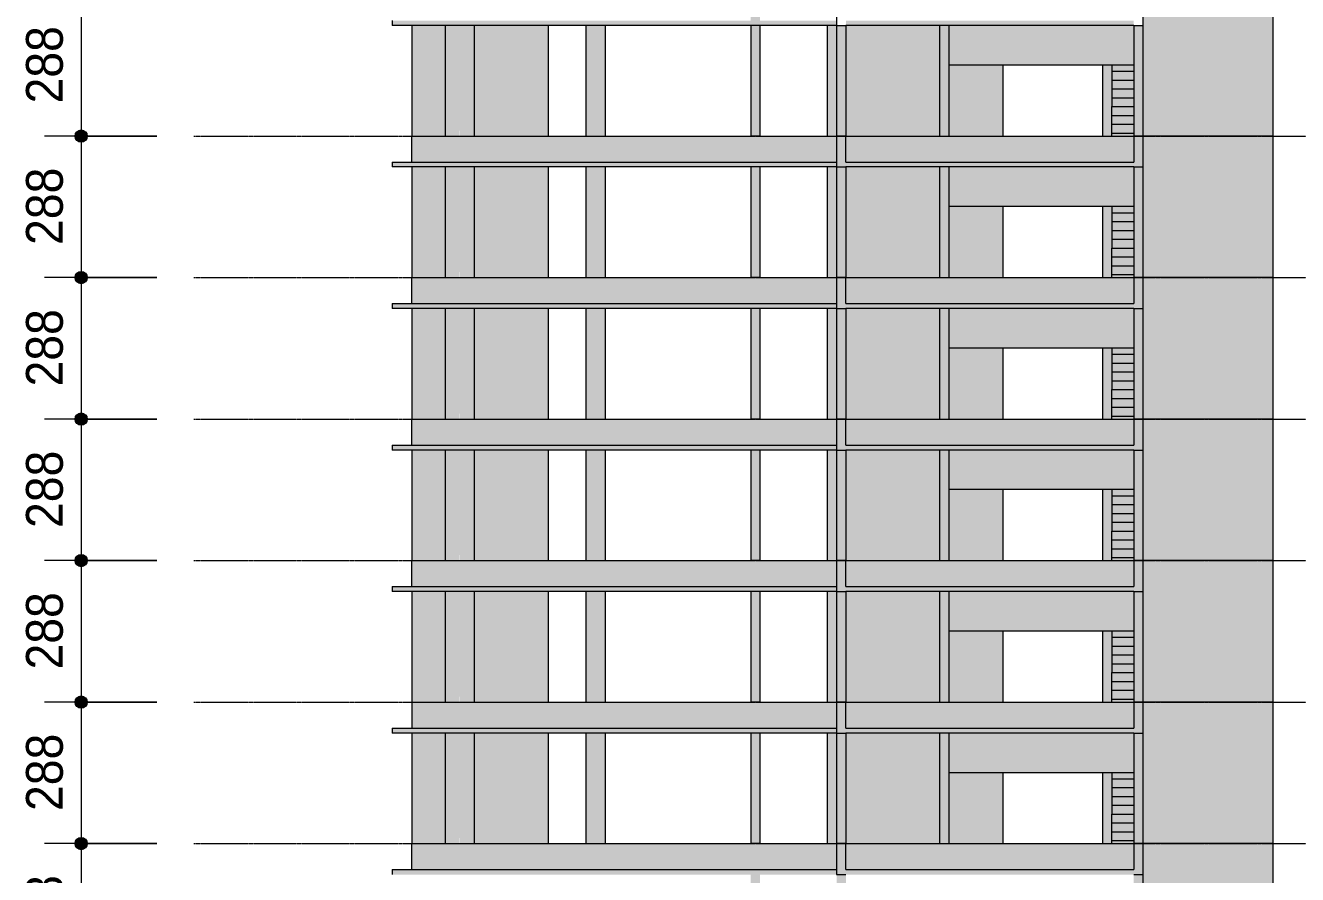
# Model space of a CAD drawing. Header units: centimetres. Extents: x -1897 to 22038, y -1268 to 84208.
# Drawn here: x 2525 to 5116, y 79962 to 81690 of the extents above; entities that cross this region are included whole.
import ezdxf

# ---------------------------------------------------------------- set-up
doc = ezdxf.new("R2010")
doc.units = ezdxf.units.CM
doc.linetypes.add('Centro', pattern=[3.175, 0.635, -0.47625, 1.5875, -0.47625])
for name, color, linetype, lineweight in [('A-ANNO-DIMS', 7, 'Continuous', 9), ('A-ANNO-DIMS-500', 7, 'Continuous', 9), ('A-FLOR', 7, 'Continuous', 18), ('A-FLOR-LEVL', 7, 'Continuous', 9), ('S-BEAM', 7, 'Continuous', 18), ('S-COLS', 7, 'Continuous', 18), ('S-STRS', 7, 'Continuous', 9)]:
    doc.layers.add(name, color=color, linetype=linetype, lineweight=lineweight)
doc.styles.add('Arial_3', font='arial.ttf', dxfattribs={"width": 0.9, "height": 75})
doc.dimstyles.new('PED_R80_1_5mm_ACIMA_As_ESQ__R00_5', dxfattribs={"dimscale": 30.48, "dimtxt": 76.519455, "dimasz": 3.28084, "dimexe": 2.46063, "dimexo": 2.46063, "dimgap": 0.492126, "dimtad": 1, "dimdec": 1, "dimrnd": 0.5, "dimdsep": 46, "dimtxsty": 'Arial_3', "dimblk1": 'DOTSMALL', "dimblk2": 'DOTSMALL', "dimsah": 1, "dimcen": 0.09, "dimdle": 4.92126, "dimazin": 0, "dimtfac": 1, "dimtdec": 4, "dimtix": 1, "dimtmove": 0, "dimatfit": 3, "dimfxl": 1, "dimtvp": 1, "dimtolj": 1, "dimtzin": 0, "dimarcsym": 2})

# ---------------------------------------------------------------- blocks, each defined once
blk = doc.blocks.new('DIMBLOCK342-CT103 - CORTE ESQ_ 6PV')
at = {"layer": 'A-ANNO-DIMS-500', "true_color": 0x000032}
h = blk.add_hatch(color=178, dxfattribs=at)
edge = h.paths.add_edge_path(flags=0)
edge.add_arc((2638.7, 81753), 12.5, 0, 360)
h = blk.add_hatch(color=178, dxfattribs=at)
edge = h.paths.add_edge_path(flags=0)
edge.add_arc((2638.7, 81465), 12.5, 0, 360)
at = {"layer": 'A-ANNO-DIMS-500', "color": 178, "true_color": 0x000032}
for p, q in [((2793, 81753), (2563.7, 81753)), ((2638.7, 81753), (2638.7, 81465)), ((2638.7, 81753), (2793, 81753)), ((2793, 81465), (2563.7, 81465)), ((2638.7, 81465), (2793, 81465))]:
    blk.add_line(p, q, dxfattribs=at)
for centre in [(2638.7, 81753), (2638.7, 81465)]:
    blk.add_circle(centre, 12.5, dxfattribs=at)
at = {"layer": 'A-ANNO-DIMS-500', "color": 0, "insert": (2526.3, 81531.3), "char_height": 75, "width": 186.472, "attachment_point": 1, "rotation": 90, "line_spacing_factor": 0.941778, "style": 'Arial_3'}
blk.add_mtext('288', dxfattribs=at)
blk = doc.blocks.new('_DotSmall')
at = {"color": 0, "linetype": 'ByBlock', "const_width": 0.5}
blk.add_lwpolyline([(-0.0625, 0, 1), (0.0625, 0, 1)], format="xyb", close=True, dxfattribs=at)
blk = doc.blocks.new('DIMBLOCK343-CT103 - CORTE ESQ_ 6PV')
at = {"layer": 'A-ANNO-DIMS-500', "true_color": 0x000032}
h = blk.add_hatch(color=178, dxfattribs=at)
edge = h.paths.add_edge_path(flags=0)
edge.add_arc((2638.7, 81465), 12.5, 0, 360)
h = blk.add_hatch(color=178, dxfattribs=at)
edge = h.paths.add_edge_path(flags=0)
edge.add_arc((2638.7, 81177), 12.5, 0, 360)
at = {"layer": 'A-ANNO-DIMS-500', "color": 178, "true_color": 0x000032}
for p, q in [((2793, 81465), (2563.7, 81465)), ((2638.7, 81465), (2638.7, 81177)), ((2638.7, 81465), (2793, 81465)), ((2793, 81177), (2563.7, 81177)), ((2638.7, 81177), (2793, 81177))]:
    blk.add_line(p, q, dxfattribs=at)
for centre in [(2638.7, 81465), (2638.7, 81177)]:
    blk.add_circle(centre, 12.5, dxfattribs=at)
at = {"layer": 'A-ANNO-DIMS-500', "color": 0, "insert": (2526.3, 81243.3), "char_height": 75, "width": 186.472, "attachment_point": 1, "rotation": 90, "line_spacing_factor": 0.941778, "style": 'Arial_3'}
blk.add_mtext('288', dxfattribs=at)
blk = doc.blocks.new('DIMBLOCK344-CT103 - CORTE ESQ_ 6PV')
at = {"layer": 'A-ANNO-DIMS-500', "true_color": 0x000032}
h = blk.add_hatch(color=178, dxfattribs=at)
edge = h.paths.add_edge_path(flags=0)
edge.add_arc((2638.7, 81177), 12.5, 0, 360)
h = blk.add_hatch(color=178, dxfattribs=at)
edge = h.paths.add_edge_path(flags=0)
edge.add_arc((2638.7, 80889), 12.5, 0, 360)
at = {"layer": 'A-ANNO-DIMS-500', "color": 178, "true_color": 0x000032}
for p, q in [((2793, 81177), (2563.7, 81177)), ((2638.7, 81177), (2638.7, 80889)), ((2638.7, 81177), (2793, 81177)), ((2793, 80889), (2563.7, 80889)), ((2638.7, 80889), (2793, 80889))]:
    blk.add_line(p, q, dxfattribs=at)
for centre in [(2638.7, 81177), (2638.7, 80889)]:
    blk.add_circle(centre, 12.5, dxfattribs=at)
at = {"layer": 'A-ANNO-DIMS-500', "color": 0, "insert": (2526.3, 80955.3), "char_height": 75, "width": 186.472, "attachment_point": 1, "rotation": 90, "line_spacing_factor": 0.941778, "style": 'Arial_3'}
blk.add_mtext('288', dxfattribs=at)
blk = doc.blocks.new('DIMBLOCK345-CT103 - CORTE ESQ_ 6PV')
at = {"layer": 'A-ANNO-DIMS-500', "true_color": 0x000032}
h = blk.add_hatch(color=178, dxfattribs=at)
edge = h.paths.add_edge_path(flags=0)
edge.add_arc((2638.7, 80889), 12.5, 0, 360)
h = blk.add_hatch(color=178, dxfattribs=at)
edge = h.paths.add_edge_path(flags=0)
edge.add_arc((2638.7, 80601), 12.5, 0, 360)
at = {"layer": 'A-ANNO-DIMS-500', "color": 178, "true_color": 0x000032}
for p, q in [((2793, 80889), (2563.7, 80889)), ((2638.7, 80889), (2638.7, 80601)), ((2638.7, 80889), (2793, 80889)), ((2793, 80601), (2563.7, 80601)), ((2638.7, 80601), (2793, 80601))]:
    blk.add_line(p, q, dxfattribs=at)
for centre in [(2638.7, 80889), (2638.7, 80601)]:
    blk.add_circle(centre, 12.5, dxfattribs=at)
at = {"layer": 'A-ANNO-DIMS-500', "color": 0, "insert": (2526.3, 80667.3), "char_height": 75, "width": 186.472, "attachment_point": 1, "rotation": 90, "line_spacing_factor": 0.941778, "style": 'Arial_3'}
blk.add_mtext('288', dxfattribs=at)
blk = doc.blocks.new('DIMBLOCK346-CT103 - CORTE ESQ_ 6PV')
at = {"layer": 'A-ANNO-DIMS-500', "true_color": 0x000032}
h = blk.add_hatch(color=178, dxfattribs=at)
edge = h.paths.add_edge_path(flags=0)
edge.add_arc((2638.7, 80601), 12.5, 0, 360)
h = blk.add_hatch(color=178, dxfattribs=at)
edge = h.paths.add_edge_path(flags=0)
edge.add_arc((2638.7, 80313), 12.5, 0, 360)
at = {"layer": 'A-ANNO-DIMS-500', "color": 178, "true_color": 0x000032}
for p, q in [((2793, 80601), (2563.7, 80601)), ((2638.7, 80601), (2638.7, 80313)), ((2638.7, 80601), (2793, 80601)), ((2793, 80313), (2563.7, 80313)), ((2638.7, 80313), (2793, 80313))]:
    blk.add_line(p, q, dxfattribs=at)
for centre in [(2638.7, 80601), (2638.7, 80313)]:
    blk.add_circle(centre, 12.5, dxfattribs=at)
at = {"layer": 'A-ANNO-DIMS-500', "color": 0, "insert": (2526.3, 80379.3), "char_height": 75, "width": 186.472, "attachment_point": 1, "rotation": 90, "line_spacing_factor": 0.941778, "style": 'Arial_3'}
blk.add_mtext('288', dxfattribs=at)
blk = doc.blocks.new('DIMBLOCK347-CT103 - CORTE ESQ_ 6PV')
at = {"layer": 'A-ANNO-DIMS-500', "true_color": 0x000032}
h = blk.add_hatch(color=178, dxfattribs=at)
edge = h.paths.add_edge_path(flags=0)
edge.add_arc((2638.7, 80313), 12.5, 0, 360)
h = blk.add_hatch(color=178, dxfattribs=at)
edge = h.paths.add_edge_path(flags=0)
edge.add_arc((2638.7, 80025), 12.5, 0, 360)
at = {"layer": 'A-ANNO-DIMS-500', "color": 178, "true_color": 0x000032}
for p, q in [((2793, 80313), (2563.7, 80313)), ((2638.7, 80313), (2638.7, 80025)), ((2638.7, 80313), (2793, 80313)), ((2793, 80025), (2563.7, 80025)), ((2638.7, 80025), (2793, 80025))]:
    blk.add_line(p, q, dxfattribs=at)
for centre in [(2638.7, 80313), (2638.7, 80025)]:
    blk.add_circle(centre, 12.5, dxfattribs=at)
at = {"layer": 'A-ANNO-DIMS-500', "color": 0, "insert": (2526.3, 80091.3), "char_height": 75, "width": 186.472, "attachment_point": 1, "rotation": 90, "line_spacing_factor": 0.941778, "style": 'Arial_3'}
blk.add_mtext('288', dxfattribs=at)
blk = doc.blocks.new('DIMBLOCK348-CT103 - CORTE ESQ_ 6PV')
at = {"layer": 'A-ANNO-DIMS-500', "true_color": 0x000032}
h = blk.add_hatch(color=178, dxfattribs=at)
edge = h.paths.add_edge_path(flags=0)
edge.add_arc((2638.7, 80025), 12.5, 0, 360)
h = blk.add_hatch(color=178, dxfattribs=at)
edge = h.paths.add_edge_path(flags=0)
edge.add_arc((2638.7, 79737), 12.5, 0, 360)
at = {"layer": 'A-ANNO-DIMS-500', "color": 178, "true_color": 0x000032}
for p, q in [((2793, 80025), (2563.7, 80025)), ((2638.7, 80025), (2638.7, 79737)), ((2638.7, 80025), (2793, 80025)), ((2793, 79737), (2563.7, 79737)), ((2638.7, 79737), (2793, 79737))]:
    blk.add_line(p, q, dxfattribs=at)
for centre in [(2638.7, 80025), (2638.7, 79737)]:
    blk.add_circle(centre, 12.5, dxfattribs=at)
at = {"layer": 'A-ANNO-DIMS-500', "color": 0, "insert": (2526.3, 79803.3), "char_height": 75, "width": 186.472, "attachment_point": 1, "rotation": 90, "line_spacing_factor": 0.941778, "style": 'Arial_3'}
blk.add_mtext('288', dxfattribs=at)

msp = doc.modelspace()

# ---------------------------------------------------------------- hatches: boundary and pattern name
at = {"layer": 'A-FLOR', "true_color": 0xc0c0c0}
for points in [[(3631.99, 81690), (4177.27, 81690), (4176.77, 81700), (3272.27, 81700), (3272.27, 81690), (3590.32, 81690)], [(4758.71, 81690), (4782.27, 81690), (4782.27, 81700), (4196.27, 81700), (4196.27, 81690), (4635.69, 81690)], [(3631.99, 81402), (4177.27, 81402), (4176.77, 81412), (3272.27, 81412), (3272.27, 81402), (3590.32, 81402)], [(4782.27, 81402), (4782.27, 81412), (4196.27, 81412), (4196.27, 81402), (4758.71, 81402)], [(4177.27, 81114), (4176.77, 81124), (3272.27, 81124), (3272.27, 81114), (4177.26, 81114)], [(4782.27, 81114), (4782.27, 81124), (4196.27, 81124), (4196.27, 81114), (4758.71, 81114)], [(4177.27, 80826), (4176.77, 80836), (3272.27, 80836), (3272.27, 80826), (4177.26, 80826)], [(4782.27, 80826), (4782.27, 80836), (4196.27, 80836), (4196.27, 80826), (4758.71, 80826)], [(3631.99, 80538), (4177.27, 80538), (4176.77, 80548), (3272.27, 80548), (3272.27, 80538), (3590.32, 80538)], [(4782.27, 80538), (4782.27, 80548), (4196.27, 80548), (4196.27, 80538), (4758.71, 80538)], [(4002.27, 80250), (4177.27, 80250), (4176.77, 80260), (3272.27, 80260), (3272.27, 80250), (3706.27, 80250)], [(4782.27, 80250), (4782.27, 80260), (4196.27, 80260), (4196.27, 80250), (4758.71, 80250)], [(3631.99, 79962), (4177.27, 79962), (4176.77, 79972), (3272.27, 79972), (3272.27, 79962), (3590.32, 79962)], [(4782.27, 79962), (4782.27, 79972), (4196.27, 79972), (4196.27, 79962), (4758.71, 79962)]]:
    msp.add_hatch(color=9, dxfattribs=at).paths.add_polyline_path(points, flags=0)
at = {"layer": 'S-BEAM', "true_color": 0xc0c0c0}
for points in [[(4515.77, 81610), (4782.27, 81610), (4782.27, 81690), (4405.77, 81690), (4405.77, 81610), (4434.34, 81610)], [(3331.27, 81412), (3331.27, 81465), (3312.27, 81465), (3312.27, 81412)], [(3631.99, 81412), (4002.27, 81412), (4002.27, 81465), (3331.27, 81465), (3331.27, 81412), (3590.27, 81412)], [(4021.27, 81412), (4177.27, 81412), (4176.77, 81465), (4021.27, 81465)], [(4196.27, 81402), (4196.27, 81465), (4177.27, 81465), (4177.27, 81402)], [(4515.77, 81412), (4782.27, 81412), (4782.27, 81465), (4196.27, 81465), (4196.27, 81412), (4479.42, 81412)], [(4782.27, 81402), (4801.27, 81402), (4801.27, 81465), (4782.27, 81465), (4782.27, 81412)], [(4515.77, 81322), (4782.27, 81322), (4782.27, 81402), (4405.77, 81402), (4405.77, 81322), (4434.34, 81322)], [(3312.27, 81124), (3331.27, 81124), (3331.27, 81177), (3312.27, 81177), (3312.27, 81171.38)], [(3331.27, 81124), (4002.27, 81124), (4002.27, 81177), (3331.27, 81177), (3331.27, 81171.38)], [(4176.77, 81124), (4177.27, 81124), (4176.77, 81177), (4021.27, 81177), (4021.27, 81124)], [(4177.27, 81114), (4196.27, 81114), (4196.27, 81177), (4177.27, 81177), (4177.27, 81124)], [(4196.27, 81124), (4782.27, 81124), (4782.27, 81177), (4196.27, 81177), (4196.27, 81171.38)], [(4801.27, 81114), (4801.27, 81177), (4782.27, 81177), (4782.27, 81114)], [(4405.77, 81034), (4782.27, 81034), (4782.27, 81114), (4405.77, 81114)], [(3312.27, 80836), (3331.27, 80836), (3331.27, 80889), (3312.27, 80889), (3312.27, 80888.22)], [(3631.99, 80836), (4002.27, 80836), (4002.27, 80889), (3331.27, 80889), (3331.27, 80836), (3590.27, 80836)], [(4176.77, 80836), (4177.27, 80836), (4176.77, 80889), (4021.27, 80889), (4021.27, 80836)], [(4177.27, 80826), (4196.27, 80826), (4196.27, 80889), (4177.27, 80889), (4177.27, 80836)], [(4405.77, 80836), (4782.27, 80836), (4782.27, 80889), (4196.27, 80889), (4196.27, 80836), (4386.77, 80836)], [(4782.27, 80826), (4801.27, 80826), (4801.27, 80889), (4782.27, 80889), (4782.27, 80836)], [(4515.77, 80746), (4782.27, 80746), (4782.27, 80826), (4405.77, 80826), (4405.77, 80746), (4434.34, 80746)], [(3331.27, 80548), (3331.27, 80601), (3312.27, 80601), (3312.27, 80548)], [(3631.99, 80548), (4002.27, 80548), (4002.27, 80601), (3331.27, 80601), (3331.27, 80548), (3590.27, 80548)], [(4176.77, 80548), (4177.27, 80548), (4176.77, 80601), (4021.27, 80601), (4021.27, 80548)], [(4196.27, 80538), (4196.27, 80601), (4177.27, 80601), (4177.27, 80538)], [(4782.27, 80548), (4782.27, 80601), (4196.27, 80601), (4196.27, 80548), (4758.71, 80548)], [(4782.27, 80538), (4801.27, 80538), (4801.27, 80601), (4782.27, 80601), (4782.27, 80548)], [(4405.77, 80458), (4782.27, 80458), (4782.27, 80538), (4405.77, 80538)], [(3331.27, 80260), (3331.27, 80313), (3312.27, 80313), (3312.27, 80260)], [(3331.27, 80260), (4002.27, 80260), (4002.27, 80313), (3331.27, 80313)], [(4176.77, 80260), (4177.27, 80260), (4176.77, 80313), (4021.27, 80313), (4021.27, 80260)], [(4196.27, 80250), (4196.27, 80313), (4177.27, 80313), (4177.27, 80250)], [(4515.77, 80260), (4782.27, 80260), (4782.27, 80313), (4196.27, 80313), (4196.27, 80260), (4479.42, 80260)], [(4782.27, 80250), (4801.27, 80250), (4801.27, 80313), (4782.27, 80313), (4782.27, 80260)], [(4434.34, 80170), (4782.27, 80170), (4782.27, 80250), (4405.77, 80250), (4405.77, 80170), (4427.59, 80170)], [(3331.27, 79972), (3331.27, 80025), (3312.27, 80025), (3312.27, 79972)], [(3631.99, 79972), (4002.27, 79972), (4002.27, 80025), (3331.27, 80025), (3331.27, 79972), (3590.27, 79972)], [(4176.77, 79972), (4177.27, 79972), (4176.77, 80025), (4021.27, 80025), (4021.27, 79972)], [(4196.27, 79962), (4196.27, 80025), (4177.27, 80025), (4177.27, 79962)], [(4782.27, 79972), (4782.27, 80025), (4196.27, 80025), (4196.27, 79972), (4758.71, 79972)], [(4782.27, 79962), (4801.27, 79962), (4801.27, 80025), (4782.27, 80025), (4782.27, 79972)]]:
    msp.add_hatch(color=9, dxfattribs=at).paths.add_polyline_path(points, flags=0)
at = {"layer": 'S-COLS', "true_color": 0xc0c0c0}
h = msp.add_hatch(color=9, dxfattribs=at)
h.paths.add_polyline_path([(4021.27, 81465), (4021.27, 81690), (4002.27, 81690), (4002.27, 81465), (4007.56, 81465)], flags=0)
h.paths.add_polyline_path([(4007.56, 81700), (4021.27, 81700), (4021.27, 81753), (4002.27, 81753), (4002.27, 81700)], flags=0)
for points in [[(5065.77, 81465), (5065.77, 81753), (4801.27, 81753), (4801.27, 81465)], [(3379.77, 81465), (3409.77, 81465), (3409.77, 81690), (3379.86, 81690), (3379.8, 81548.92)], [(3439.76, 81465), (3439.77, 81465), (3439.19, 81690), (3409.77, 81690), (3409.87, 81465), (3439.19, 81465)], [(3706.27, 81465), (3706.27, 81690), (3666.27, 81690), (3666.27, 81465), (3667.1, 81465)], [(4176.77, 81465), (4176.77, 81690), (4157.77, 81690), (4157.77, 81465)], [(4196.27, 81465), (4196.27, 81690), (4177.27, 81689.68), (4177.27, 81465)], [(4405.77, 81465), (4405.77, 81690), (4386.77, 81690), (4386.77, 81465)], [(4801.27, 81465), (4801.27, 81690), (4782.27, 81690), (4782.27, 81465)], [(4405.77, 81465), (4515.77, 81465), (4515.77, 81610), (4405.77, 81610), (4405.77, 81548.92)], [(4737.77, 81465), (4737.77, 81610), (4718.77, 81610), (4718.77, 81465)], [(4737.77, 81597), (4782.27, 81597), (4782.27, 81610), (4737.77, 81610)], [(5065.77, 81177), (5065.77, 81465), (4801.27, 81465), (4801.27, 81177)], [(3379.77, 81177), (3409.77, 81177), (3409.77, 81402), (3379.86, 81402), (3379.8, 81265.76)], [(3439.76, 81177), (3439.77, 81177), (3439.19, 81402), (3409.77, 81402), (3409.87, 81177), (3439.19, 81177)], [(3667.1, 81177), (3706.27, 81177), (3706.27, 81402), (3666.27, 81402), (3666.27, 81177)], [(4176.77, 81177), (4176.77, 81402), (4157.77, 81402), (4157.77, 81177)], [(4196.27, 81177), (4196.27, 81402), (4177.27, 81401.68), (4177.27, 81177)], [(4405.77, 81177), (4405.77, 81402), (4386.77, 81402), (4386.77, 81177)], [(4801.27, 81177), (4801.27, 81402), (4782.27, 81402), (4782.27, 81177)], [(4515.77, 81177), (4515.77, 81322), (4405.77, 81322), (4405.77, 81177)], [(4718.77, 81177), (4737.77, 81177), (4737.77, 81322), (4718.77, 81322)], [(4737.77, 81309), (4782.27, 81309), (4782.27, 81322), (4737.77, 81322)], [(4801.27, 80889), (5065.77, 80889), (5065.77, 81177), (4801.27, 81177), (4801.27, 80982.61)], [(3379.77, 80889), (3409.77, 80889), (3409.77, 81114), (3379.86, 81114), (3379.81, 80982.61)], [(3439.76, 80889), (3439.77, 80889), (3439.19, 81114), (3409.77, 81114), (3409.87, 80889), (3439.19, 80889)], [(3667.1, 80889), (3706.27, 80889), (3706.27, 81114), (3666.27, 81114), (3666.27, 80889)], [(4176.77, 80889), (4176.77, 81114), (4157.77, 81114), (4157.77, 80889)], [(4196.27, 80889), (4196.27, 81114), (4177.27, 81113.68), (4177.27, 80889)], [(4405.77, 80889), (4405.77, 81114), (4386.77, 81114), (4386.77, 80889)], [(4801.27, 80889), (4801.27, 81114), (4782.27, 81114), (4782.27, 80889)], [(4405.77, 80889), (4515.77, 80889), (4515.77, 81034), (4405.77, 81034), (4405.77, 80982.61)], [(4737.77, 80889), (4737.77, 81034), (4718.77, 81034), (4718.77, 80889)], [(4737.77, 81021), (4782.27, 81021), (4782.27, 81034), (4737.77, 81034)], [(5065.77, 80601), (5065.77, 80889), (4801.27, 80889), (4801.27, 80601), (4946.49, 80601)], [(3379.77, 80601), (3409.77, 80601), (3409.77, 80826), (3379.86, 80826), (3379.77, 80605.06)], [(3439.76, 80601), (3439.77, 80601), (3439.19, 80826), (3409.77, 80826), (3409.87, 80601), (3439.19, 80601)], [(3706.27, 80601), (3706.27, 80826), (3666.27, 80826), (3666.27, 80601), (3667.1, 80601)], [(4176.77, 80601), (4176.77, 80826), (4157.77, 80826), (4157.77, 80601)], [(4196.27, 80601), (4196.27, 80826), (4177.27, 80825.68), (4177.27, 80601)], [(4405.77, 80601), (4405.77, 80826), (4386.77, 80826), (4386.77, 80601)], [(4801.27, 80601), (4801.27, 80826), (4782.27, 80826), (4782.27, 80601)], [(4405.77, 80601), (4515.77, 80601), (4515.77, 80746), (4405.77, 80746), (4405.77, 80605.06)], [(4737.77, 80601), (4737.77, 80746), (4718.77, 80746), (4718.77, 80601)], [(4737.77, 80733), (4782.27, 80733), (4782.27, 80746), (4737.77, 80746)], [(5065.77, 80313), (5065.77, 80601), (4801.27, 80601), (4801.27, 80313)], [(3379.77, 80313), (3409.77, 80313), (3409.77, 80538), (3379.86, 80538), (3379.77, 80321.91)], [(3439.76, 80313), (3439.77, 80313), (3439.19, 80538), (3409.77, 80538), (3409.87, 80313), (3439.19, 80313)], [(3706.27, 80313), (3706.27, 80538), (3666.27, 80538), (3666.27, 80313), (3667.1, 80313)], [(4176.77, 80313), (4176.77, 80538), (4157.77, 80538), (4157.77, 80313)], [(4196.27, 80313), (4196.27, 80538), (4177.27, 80537.68), (4177.27, 80313)], [(4405.77, 80313), (4405.77, 80538), (4386.77, 80538), (4386.77, 80313)], [(4801.27, 80313), (4801.27, 80538), (4782.27, 80538), (4782.27, 80313)], [(4405.77, 80313), (4515.77, 80313), (4515.77, 80458), (4405.77, 80458), (4405.77, 80416.29)], [(4718.77, 80313), (4737.77, 80313), (4737.77, 80458), (4718.77, 80458), (4718.77, 80416.29)], [(4737.77, 80445), (4782.27, 80445), (4782.27, 80458), (4737.77, 80458)], [(5065.77, 80025), (5065.77, 80313), (4801.27, 80313), (4801.27, 80025), (4946.49, 80025)], [(3379.77, 80025), (3409.77, 80025), (3409.77, 80250), (3379.86, 80250), (3379.77, 80038.75)], [(3439.77, 80025), (3439.19, 80250), (3409.77, 80250), (3409.87, 80025), (3439.76, 80025)], [(3706.27, 80025), (3706.27, 80250), (3666.27, 80250), (3666.27, 80025), (3667.1, 80025)], [(4176.77, 80025), (4176.77, 80250), (4157.77, 80250), (4157.77, 80025)], [(4196.27, 80025), (4196.27, 80250), (4177.27, 80249.68), (4177.27, 80025)], [(4383.14, 80025), (4386.76, 80025), (4386.77, 80250), (4196.27, 80250), (4196.27, 80025), (4267.77, 80025)], [(4405.77, 80025), (4405.77, 80250), (4386.77, 80250), (4386.77, 80025)], [(4801.27, 80025), (4801.27, 80250), (4782.27, 80250), (4782.27, 80025)], [(4405.77, 80025), (4515.77, 80025), (4515.77, 80170), (4405.77, 80170), (4405.77, 80038.75)], [(4718.77, 80025), (4737.77, 80025), (4737.77, 80170), (4718.77, 80170), (4718.77, 80038.75)], [(4737.77, 80157), (4782.27, 80157), (4782.27, 80170), (4737.77, 80170)], [(4801.27, 79737), (5065.77, 79737), (5065.77, 80025), (4801.27, 80025), (4801.27, 79849.98)], [(4196.27, 79737), (4196.27, 79962), (4177.27, 79961.68), (4177.27, 79737)], [(4801.27, 79737), (4801.27, 79962), (4782.27, 79962), (4782.27, 79737)]]:
    msp.add_hatch(color=9, dxfattribs=at).paths.add_polyline_path(points, flags=0)
h = msp.add_hatch(color=9, dxfattribs=at)
h.paths.add_polyline_path([(3312.27, 81465), (3379.77, 81465), (3379.77, 81690), (3312.27, 81689.72), (3312.27, 81466.5)], flags=0)
h.paths.add_polyline_path([(3590.27, 81465), (3590.27, 81690), (3439.77, 81690), (3439.77, 81465), (3444.2, 81465)], flags=0)
h = msp.add_hatch(color=9, dxfattribs=at)
h.paths.add_polyline_path([(4176.77, 81465), (4177.27, 81465.37), (4176.77, 81548.92)], flags=0)
h.paths.add_polyline_path([(4196.27, 81465), (4386.76, 81465), (4386.77, 81690), (4196.27, 81690), (4196.27, 81548.92)], flags=0)
h = msp.add_hatch(color=9, dxfattribs=at)
h.paths.add_polyline_path([(4007.56, 81177), (4021.27, 81177), (4021.27, 81402), (4002.27, 81402), (4002.27, 81177)], flags=0)
h.paths.add_polyline_path([(4007.56, 81412), (4021.27, 81412), (4021.27, 81465), (4002.27, 81465), (4002.27, 81412)], flags=0)
h = msp.add_hatch(color=9, dxfattribs=at)
h.paths.add_polyline_path([(3590.27, 81177), (3590.27, 81402), (3439.77, 81402), (3439.77, 81177), (3444.2, 81177)], flags=0)
h.paths.add_polyline_path([(3331.27, 81177), (3379.77, 81177), (3379.77, 81402), (3312.27, 81401.72), (3312.27, 81177)], flags=0)
h = msp.add_hatch(color=9, dxfattribs=at)
h.paths.add_polyline_path([(4176.77, 81177), (4177.27, 81177.37), (4176.77, 81360.15)], flags=0)
h.paths.add_polyline_path([(4196.27, 81177), (4386.76, 81177), (4386.77, 81402), (4196.27, 81402), (4196.27, 81360.15)], flags=0)
h = msp.add_hatch(color=9, dxfattribs=at)
h.paths.add_polyline_path([(4007.56, 80889), (4021.27, 80889), (4021.27, 81114), (4002.27, 81114), (4002.27, 80889)], flags=0)
h.paths.add_polyline_path([(4021.27, 81124), (4021.27, 81177), (4002.27, 81177), (4002.27, 81124), (4007.56, 81124)], flags=0)
h = msp.add_hatch(color=9, dxfattribs=at)
h.paths.add_polyline_path([(3312.27, 80889), (3379.77, 80889), (3379.77, 81114), (3312.27, 81113.72), (3312.27, 80890.5)], flags=0)
h.paths.add_polyline_path([(3590.27, 80889), (3590.27, 81114), (3439.77, 81114), (3439.77, 80889), (3444.2, 80889)], flags=0)
h = msp.add_hatch(color=9, dxfattribs=at)
h.paths.add_polyline_path([(4176.77, 80889), (4177.27, 80889.37), (4176.77, 80890.76)], flags=0)
h.paths.add_polyline_path([(4201.69, 80889), (4386.76, 80889), (4386.77, 81114), (4196.27, 81114), (4196.27, 80889)], flags=0)
h = msp.add_hatch(color=9, dxfattribs=at)
h.paths.add_polyline_path([(4002.27, 80601), (4021.27, 80601), (4021.27, 80826), (4002.27, 80826), (4002.27, 80793.84)], flags=0)
h.paths.add_polyline_path([(4007.56, 80836), (4021.27, 80836), (4021.27, 80889), (4002.27, 80889), (4002.27, 80836)], flags=0)
h = msp.add_hatch(color=9, dxfattribs=at)
h.paths.add_polyline_path([(3590.27, 80601), (3590.27, 80826), (3439.77, 80826), (3439.77, 80601), (3444.2, 80601)], flags=0)
h.paths.add_polyline_path([(3331.27, 80601), (3379.77, 80601), (3379.77, 80826), (3312.27, 80825.72), (3312.27, 80601)], flags=0)
h = msp.add_hatch(color=9, dxfattribs=at)
h.paths.add_polyline_path([(4196.27, 80601), (4386.76, 80601), (4386.77, 80826), (4196.27, 80826), (4196.27, 80793.84)], flags=0)
h.paths.add_polyline_path([(4176.77, 80601), (4177.27, 80601.37), (4176.77, 80602.76)], flags=0)
h = msp.add_hatch(color=9, dxfattribs=at)
h.paths.add_polyline_path([(4021.27, 80313), (4021.27, 80538), (4002.27, 80538), (4002.27, 80313), (4007.56, 80313)], flags=0)
h.paths.add_polyline_path([(4002.27, 80548), (4021.27, 80548), (4021.27, 80601), (4002.27, 80601)], flags=0)
h = msp.add_hatch(color=9, dxfattribs=at)
h.paths.add_polyline_path([(3312.27, 80313), (3379.77, 80313), (3379.77, 80538), (3312.27, 80537.72), (3312.27, 80321.91)], flags=0)
h.paths.add_polyline_path([(3590.27, 80313), (3590.27, 80538), (3439.77, 80538), (3439.77, 80313), (3444.2, 80313)], flags=0)
h = msp.add_hatch(color=9, dxfattribs=at)
h.paths.add_polyline_path([(4176.77, 80313), (4177.27, 80313), (4176.77, 80416.29)], flags=0)
h.paths.add_polyline_path([(4383.14, 80313), (4386.77, 80313), (4386.77, 80538), (4196.27, 80538), (4196.27, 80313), (4267.77, 80313)], flags=0)
h = msp.add_hatch(color=9, dxfattribs=at)
h.paths.add_polyline_path([(4002.27, 80025), (4021.27, 80025), (4021.27, 80250), (4002.27, 80250), (4002.27, 80038.75)], flags=0)
h.paths.add_polyline_path([(4002.27, 80260), (4021.27, 80260), (4021.27, 80313), (4002.27, 80313)], flags=0)
h = msp.add_hatch(color=9, dxfattribs=at)
h.paths.add_polyline_path([(3312.27, 80025), (3379.77, 80025), (3379.77, 80250), (3312.27, 80250), (3312.27, 80026.5)], flags=0)
h.paths.add_polyline_path([(3590.27, 80025), (3590.27, 80250), (3439.77, 80250), (3439.77, 80025), (3444.2, 80025)], flags=0)
h = msp.add_hatch(color=9, dxfattribs=at)
h.paths.add_polyline_path([(4007.56, 79737), (4021.27, 79737), (4021.27, 79962), (4002.27, 79962), (4002.27, 79737)], flags=0)
h.paths.add_polyline_path([(4007.56, 79972), (4021.27, 79972), (4021.27, 80025), (4002.27, 80025), (4002.27, 79972)], flags=0)
at = {"layer": 'S-STRS', "true_color": 0xc0c0c0}
for points in [[(4782.27, 81579), (4782.27, 81597), (4737.77, 81597), (4737.77, 81579), (4758.71, 81579)], [(4737.77, 81561), (4782.27, 81561), (4782.27, 81579), (4737.77, 81579)], [(4758.71, 81543), (4782.27, 81543), (4782.27, 81561), (4737.77, 81561), (4737.77, 81543)], [(4758.71, 81525), (4782.27, 81525), (4782.27, 81543), (4737.77, 81543), (4737.77, 81525)], [(4758.71, 81507), (4782.27, 81507), (4782.27, 81525), (4737.77, 81525), (4737.77, 81507)], [(4758.71, 81489), (4782.27, 81489), (4782.27, 81507), (4737.77, 81507), (4737.77, 81489)], [(4758.71, 81471), (4782.27, 81471), (4782.27, 81489), (4737.77, 81489), (4737.77, 81471)], [(4758.71, 81465), (4782.27, 81465), (4782.27, 81471), (4737.77, 81471), (4737.77, 81465)], [(5046.77, 81465), (5046.77, 81465), (4997.77, 81465)], [(4782.27, 81291), (4782.27, 81309), (4737.77, 81309), (4737.77, 81291), (4758.71, 81291)], [(4758.71, 81273), (4782.27, 81273), (4782.27, 81291), (4737.77, 81291), (4737.77, 81273)], [(4758.71, 81255), (4782.27, 81255), (4782.27, 81273), (4737.77, 81273), (4737.77, 81255)], [(4758.71, 81237), (4782.27, 81237), (4782.27, 81255), (4737.77, 81255), (4737.77, 81237)], [(4758.71, 81219), (4782.27, 81219), (4782.27, 81237), (4737.77, 81237), (4737.77, 81219)], [(4758.71, 81201), (4782.27, 81201), (4782.27, 81219), (4737.77, 81219), (4737.77, 81201)], [(4758.71, 81183), (4782.27, 81183), (4782.27, 81201), (4737.77, 81201), (4737.77, 81183)], [(4737.77, 81177), (4782.27, 81177), (4782.27, 81183), (4737.77, 81183)], [(5046.77, 81177), (5046.77, 81177), (4997.77, 81177)], [(4782.27, 81003), (4782.27, 81021), (4737.77, 81021), (4737.77, 81003), (4758.71, 81003)], [(4737.77, 80985), (4782.27, 80985), (4782.27, 81003), (4737.77, 81003)], [(4782.27, 80967), (4782.27, 80985), (4737.77, 80985), (4737.77, 80967), (4758.71, 80967)], [(4758.71, 80949), (4782.27, 80949), (4782.27, 80967), (4737.77, 80967), (4737.77, 80949)], [(4758.71, 80931), (4782.27, 80931), (4782.27, 80949), (4737.77, 80949), (4737.77, 80931)], [(4758.71, 80913), (4782.27, 80913), (4782.27, 80931), (4737.77, 80931), (4737.77, 80913)], [(4758.71, 80895), (4782.27, 80895), (4782.27, 80913), (4737.77, 80913), (4737.77, 80895)], [(4737.77, 80889), (4782.27, 80889), (4782.27, 80895), (4737.77, 80895)], [(5046.77, 80889), (5046.77, 80889), (4997.77, 80889)], [(4782.27, 80715), (4782.27, 80733), (4737.77, 80733), (4737.77, 80715), (4758.71, 80715)], [(4758.71, 80697), (4782.27, 80697), (4782.27, 80715), (4737.77, 80715), (4737.77, 80697)], [(4758.71, 80679), (4782.27, 80679), (4782.27, 80697), (4737.77, 80697), (4737.77, 80679)], [(4758.71, 80661), (4782.27, 80661), (4782.27, 80679), (4737.77, 80679), (4737.77, 80661)], [(4758.71, 80643), (4782.27, 80643), (4782.27, 80661), (4737.77, 80661), (4737.77, 80643)], [(4758.71, 80625), (4782.27, 80625), (4782.27, 80643), (4737.77, 80643), (4737.77, 80625)], [(4737.77, 80607), (4782.27, 80607), (4782.27, 80625), (4737.77, 80625)], [(5046.77, 80601), (5046.77, 80601), (4997.77, 80601)], [(4737.77, 80427), (4782.27, 80427), (4782.27, 80445), (4737.77, 80445), (4737.77, 80433)], [(4782.27, 80409), (4782.27, 80427), (4737.77, 80427), (4737.77, 80409), (4758.71, 80409)], [(4758.71, 80391), (4782.27, 80391), (4782.27, 80409), (4737.77, 80409), (4737.77, 80391)], [(4758.71, 80373), (4782.27, 80373), (4782.27, 80391), (4737.77, 80391), (4737.77, 80373)], [(4758.71, 80355), (4782.27, 80355), (4782.27, 80373), (4737.77, 80373), (4737.77, 80355)], [(4758.71, 80337), (4782.27, 80337), (4782.27, 80355), (4737.77, 80355), (4737.77, 80337)], [(4758.71, 80319), (4782.27, 80319), (4782.27, 80337), (4737.77, 80337), (4737.77, 80319)], [(4782.26, 80313), (4782.27, 80319), (4737.77, 80319), (4737.77, 80313), (4758.71, 80313)], [(5046.77, 80313), (5046.77, 80313), (4997.77, 80313)], [(4782.27, 80139), (4782.27, 80157), (4737.77, 80157), (4737.77, 80139), (4758.71, 80139)], [(4758.71, 80121), (4782.27, 80121), (4782.27, 80139), (4737.77, 80139), (4737.77, 80121)], [(4758.71, 80103), (4782.27, 80103), (4782.27, 80121), (4737.77, 80121), (4737.77, 80103)], [(4758.71, 80085), (4782.27, 80085), (4782.27, 80103), (4737.77, 80103), (4737.77, 80085)], [(4758.71, 80067), (4782.27, 80067), (4782.27, 80085), (4737.77, 80085), (4737.77, 80067)], [(4737.77, 80049), (4782.27, 80049), (4782.27, 80067), (4737.77, 80067)], [(4758.71, 80031), (4782.27, 80031), (4782.27, 80049), (4737.77, 80049), (4737.77, 80031)], [(4758.71, 80025), (4782.27, 80025), (4782.27, 80031), (4737.77, 80031), (4737.77, 80025)], [(5046.77, 80025), (5046.77, 80025), (4997.77, 80025)]]:
    msp.add_hatch(color=9, dxfattribs=at).paths.add_polyline_path(points, flags=0)
h = msp.add_hatch(color=9, dxfattribs=at)
h.paths.add_polyline_path([(4997.77, 80601), (4997.77, 80601), (4946.49, 80601)], flags=0)
h.paths.add_polyline_path([(4782.27, 80601), (4782.27, 80607), (4737.77, 80607), (4737.77, 80601), (4758.71, 80601)], flags=0)

# ---------------------------------------------------------------- linework, layer by layer
at = {"layer": 'A-FLOR', "lineweight": 9}
for p, q in [((3272.27, 81700), (3272.27, 81690)), ((4177.27, 81690), (3272.27, 81690)), ((4782.27, 81690), (4196.27, 81690)), ((3272.27, 81412), (4177.27, 81412)), ((3272.27, 81412), (3272.27, 81402)), ((4177.27, 81402), (3272.27, 81402)), ((4196.27, 81412), (4782.27, 81412)), ((4782.27, 81402), (4196.27, 81402)), ((3272.27, 81124), (4177.27, 81124)), ((3272.27, 81124), (3272.27, 81114)), ((4196.27, 81124), (4782.27, 81124)), ((4177.27, 81114), (3272.27, 81114)), ((4782.27, 81114), (4196.27, 81114)), ((3272.27, 80836), (4177.27, 80836)), ((3272.27, 80836), (3272.27, 80826)), ((4196.27, 80836), (4782.27, 80836)), ((4177.27, 80826), (3272.27, 80826)), ((4782.27, 80826), (4196.27, 80826)), ((3272.27, 80548), (4177.27, 80548)), ((3272.27, 80548), (3272.27, 80538)), ((4196.27, 80548), (4782.27, 80548)), ((4177.27, 80538), (3272.27, 80538)), ((4782.27, 80538), (4196.27, 80538)), ((3272.27, 80260), (4177.27, 80260)), ((3272.27, 80260), (3272.27, 80250)), ((4177.27, 80250), (3272.27, 80250)), ((4196.27, 80260), (4782.27, 80260)), ((4782.27, 80250), (4196.27, 80250)), ((3272.27, 79972), (4177.27, 79972)), ((3272.27, 79972), (3272.27, 79962)), ((4196.27, 79972), (4782.27, 79972))]:
    msp.add_line(p, q, dxfattribs=at)
at = {"layer": 'A-FLOR-LEVL', "linetype": 'Centro'}
for p, q in [((2868.02, 81465), (6666.61, 81465)), ((2868.02, 81177), (6666.61, 81177)), ((2868.02, 80889), (6666.61, 80889)), ((2868.02, 80601), (6666.61, 80601)), ((2868.02, 80313), (6666.61, 80313)), ((2868.02, 80025), (6666.61, 80025))]:
    msp.add_line(p, q, dxfattribs=at)
at = {"layer": 'S-BEAM', "lineweight": 9}
for p, q in [((4177.27, 81753), (4177.27, 81690)), ((4801.27, 81690), (4801.27, 81753)), ((4177.27, 81690), (4196.27, 81690)), ((4782.27, 81690), (4801.27, 81690)), ((4405.77, 81610), (4782.27, 81610)), ((3312.27, 81465), (3331.27, 81465)), ((3312.27, 81412), (3312.27, 81465)), ((3331.27, 81465), (4002.27, 81465)), ((4021.27, 81465), (4177.27, 81465)), ((4196.27, 81465), (4177.27, 81465)), ((4177.27, 81465), (4177.27, 81402)), ((4196.27, 81412), (4196.27, 81465)), ((4196.27, 81465), (4782.27, 81465)), ((4801.27, 81465), (4782.27, 81465)), ((4782.27, 81465), (4782.27, 81412)), ((4801.27, 81402), (4801.27, 81465)), ((4177.27, 81402), (4196.27, 81402)), ((4782.27, 81402), (4801.27, 81402)), ((4405.77, 81322), (4782.27, 81322)), ((3312.27, 81177), (3331.27, 81177)), ((3312.27, 81124), (3312.27, 81177)), ((3331.27, 81177), (4002.27, 81177)), ((4021.27, 81177), (4177.27, 81177)), ((4196.27, 81177), (4177.27, 81177)), ((4177.27, 81177), (4177.27, 81114)), ((4196.27, 81124), (4196.27, 81177)), ((4196.27, 81177), (4782.27, 81177)), ((4801.27, 81177), (4782.27, 81177)), ((4782.27, 81177), (4782.27, 81124)), ((4801.27, 81114), (4801.27, 81177)), ((4177.27, 81114), (4196.27, 81114)), ((4782.27, 81114), (4801.27, 81114)), ((4405.77, 81034), (4782.27, 81034)), ((3312.27, 80889), (3331.27, 80889)), ((3312.27, 80836), (3312.27, 80889)), ((3331.27, 80889), (4002.27, 80889)), ((4021.27, 80889), (4177.27, 80889)), ((4196.27, 80889), (4177.27, 80889)), ((4177.27, 80889), (4177.27, 80826)), ((4196.27, 80836), (4196.27, 80889)), ((4196.27, 80889), (4782.27, 80889)), ((4801.27, 80889), (4782.27, 80889)), ((4782.27, 80889), (4782.27, 80836)), ((4801.27, 80826), (4801.27, 80889)), ((4177.27, 80826), (4196.27, 80826)), ((4782.27, 80826), (4801.27, 80826)), ((4405.77, 80746), (4782.27, 80746)), ((3312.27, 80601), (3331.27, 80601)), ((3312.27, 80548), (3312.27, 80601)), ((3331.27, 80601), (4002.27, 80601)), ((4021.27, 80601), (4177.27, 80601)), ((4196.27, 80601), (4177.27, 80601)), ((4177.27, 80601), (4177.27, 80538)), ((4196.27, 80548), (4196.27, 80601)), ((4196.27, 80601), (4782.27, 80601)), ((4801.27, 80601), (4782.27, 80601)), ((4782.27, 80601), (4782.27, 80548)), ((4801.27, 80538), (4801.27, 80601)), ((4177.27, 80538), (4196.27, 80538)), ((4782.27, 80538), (4801.27, 80538)), ((4405.77, 80458), (4782.27, 80458)), ((3312.27, 80313), (3331.27, 80313)), ((3312.27, 80313), (3312.27, 80260)), ((3331.27, 80313), (4002.27, 80313)), ((4021.27, 80313), (4177.27, 80313)), ((4196.27, 80313), (4177.27, 80313)), ((4177.27, 80313), (4177.27, 80250)), ((4196.27, 80260), (4196.27, 80313)), ((4196.27, 80313), (4782.27, 80313)), ((4801.27, 80313), (4782.27, 80313)), ((4782.27, 80313), (4782.27, 80260)), ((4801.27, 80250), (4801.27, 80313)), ((4177.27, 80250), (4196.27, 80250)), ((4782.27, 80250), (4801.27, 80250)), ((4405.77, 80170), (4782.27, 80170)), ((3312.27, 80025), (3331.27, 80025)), ((3312.27, 79972), (3312.27, 80025)), ((3331.27, 80025), (4002.27, 80025)), ((4021.27, 80025), (4177.27, 80025)), ((4196.27, 80025), (4177.27, 80025)), ((4177.27, 80025), (4177.27, 79962)), ((4196.27, 79972), (4196.27, 80025)), ((4196.27, 80025), (4782.27, 80025)), ((4801.27, 80025), (4782.27, 80025)), ((4782.27, 80025), (4782.27, 79972)), ((4801.27, 79962), (4801.27, 80025)), ((4177.27, 79962), (4196.27, 79962)), ((4782.27, 79962), (4801.27, 79962))]:
    msp.add_line(p, q, dxfattribs=at)
at = {"layer": 'S-COLS', "lineweight": 9}
for p, q in [((5065.77, 81753), (5065.77, 81465)), ((3312.27, 81690), (3312.27, 81465)), ((3379.77, 81690), (3379.77, 81465)), ((3439.77, 81465), (3439.77, 81690)), ((3590.27, 81465), (3590.27, 81690)), ((3666.27, 81690), (3666.27, 81465)), ((3706.27, 81465), (3706.27, 81690)), ((4002.27, 81690), (4002.27, 81465)), ((4021.27, 81465), (4021.27, 81690)), ((4157.77, 81690), (4157.77, 81465)), ((4176.77, 81690), (4176.77, 81465)), ((4177.27, 81690), (4177.27, 81465)), ((4196.27, 81690), (4196.27, 81465)), ((4386.77, 81690), (4386.77, 81465)), ((4405.77, 81690), (4405.77, 81465)), ((4782.27, 81690), (4782.27, 81465)), ((4801.27, 81465), (4801.27, 81690)), ((4515.77, 81610), (4515.77, 81465)), ((4718.77, 81610), (4718.77, 81465)), ((4737.77, 81610), (4737.77, 81525)), ((4021.27, 81465), (4002.27, 81465)), ((4021.27, 81465), (4002.27, 81465)), ((5065.77, 81465), (4801.27, 81465)), ((5065.77, 81465), (4801.27, 81465)), ((5065.77, 81465), (5065.77, 81177)), ((3312.27, 81402), (3312.27, 81177)), ((3379.77, 81402), (3379.77, 81177)), ((3439.77, 81177), (3439.77, 81402)), ((3590.27, 81177), (3590.27, 81402)), ((3666.27, 81402), (3666.27, 81177)), ((3706.27, 81177), (3706.27, 81402)), ((4002.27, 81402), (4002.27, 81177)), ((4021.27, 81177), (4021.27, 81402)), ((4157.77, 81402), (4157.77, 81177)), ((4176.77, 81402), (4176.77, 81177)), ((4177.27, 81402), (4177.27, 81177)), ((4196.27, 81402), (4196.27, 81177)), ((4386.77, 81402), (4386.77, 81177)), ((4405.77, 81402), (4405.77, 81177)), ((4782.27, 81402), (4782.27, 81177)), ((4801.27, 81177), (4801.27, 81402)), ((4515.77, 81322), (4515.77, 81177)), ((4718.77, 81322), (4718.77, 81177)), ((4737.77, 81322), (4737.77, 81237)), ((4021.27, 81177), (4002.27, 81177)), ((4021.27, 81177), (4002.27, 81177)), ((5065.77, 81177), (4801.27, 81177)), ((5065.77, 81177), (4801.27, 81177)), ((5065.77, 81177), (5065.77, 80889)), ((3312.27, 81114), (3312.27, 80889)), ((3379.77, 81114), (3379.77, 80889)), ((3439.77, 80889), (3439.77, 81114)), ((3590.27, 80889), (3590.27, 81114)), ((3666.27, 81114), (3666.27, 80889)), ((3706.27, 80889), (3706.27, 81114)), ((4002.27, 81114), (4002.27, 80889)), ((4021.27, 80889), (4021.27, 81114)), ((4157.77, 81114), (4157.77, 80889)), ((4176.77, 81114), (4176.77, 80889)), ((4177.27, 81114), (4177.27, 80889)), ((4196.27, 81114), (4196.27, 80889)), ((4386.77, 81114), (4386.77, 80889)), ((4405.77, 81114), (4405.77, 80889)), ((4782.27, 81114), (4782.27, 80889)), ((4801.27, 80889), (4801.27, 81114)), ((4515.77, 81034), (4515.77, 80889)), ((4718.77, 81034), (4718.77, 80889)), ((4737.77, 81034), (4737.77, 80949)), ((4021.27, 80889), (4002.27, 80889)), ((4021.27, 80889), (4002.27, 80889)), ((5065.77, 80889), (4801.27, 80889)), ((5065.77, 80889), (4801.27, 80889)), ((5065.77, 80889), (5065.77, 80601)), ((3312.27, 80826), (3312.27, 80601)), ((3379.77, 80826), (3379.77, 80601)), ((3439.77, 80601), (3439.77, 80826)), ((3590.27, 80601), (3590.27, 80826)), ((3666.27, 80826), (3666.27, 80601)), ((3706.27, 80601), (3706.27, 80826)), ((4002.27, 80826), (4002.27, 80601)), ((4021.27, 80601), (4021.27, 80826)), ((4157.77, 80826), (4157.77, 80601)), ((4176.77, 80826), (4176.77, 80601)), ((4177.27, 80826), (4177.27, 80601)), ((4196.27, 80826), (4196.27, 80601)), ((4386.77, 80826), (4386.77, 80601)), ((4405.77, 80826), (4405.77, 80601)), ((4782.27, 80826), (4782.27, 80601)), ((4801.27, 80601), (4801.27, 80826)), ((4515.77, 80746), (4515.77, 80601)), ((4718.77, 80746), (4718.77, 80601)), ((4737.77, 80746), (4737.77, 80661)), ((4021.27, 80601), (4002.27, 80601)), ((4021.27, 80601), (4002.27, 80601)), ((5065.77, 80601), (4801.27, 80601)), ((5065.77, 80601), (4801.27, 80601)), ((5065.77, 80601), (5065.77, 80313)), ((3312.27, 80538), (3312.27, 80313)), ((3379.77, 80538), (3379.77, 80313)), ((3439.77, 80313), (3439.77, 80538)), ((3590.27, 80313), (3590.27, 80538)), ((3666.27, 80538), (3666.27, 80313)), ((3706.27, 80313), (3706.27, 80538)), ((4002.27, 80538), (4002.27, 80313)), ((4021.27, 80313), (4021.27, 80538)), ((4157.77, 80538), (4157.77, 80313)), ((4176.77, 80538), (4176.77, 80313)), ((4177.27, 80538), (4177.27, 80313)), ((4196.27, 80538), (4196.27, 80313)), ((4386.77, 80538), (4386.77, 80313)), ((4405.77, 80538), (4405.77, 80313)), ((4782.27, 80538), (4782.27, 80313)), ((4801.27, 80313), (4801.27, 80538)), ((4515.77, 80458), (4515.77, 80313)), ((4718.77, 80458), (4718.77, 80313)), ((4737.77, 80458), (4737.77, 80373)), ((4021.27, 80313), (4002.27, 80313)), ((4021.27, 80313), (4002.27, 80313)), ((5065.77, 80313), (4801.27, 80313)), ((5065.77, 80313), (4801.27, 80313)), ((5065.77, 80313), (5065.77, 80025)), ((3312.27, 80250), (3312.27, 80025)), ((3379.77, 80250), (3379.77, 80025)), ((3439.77, 80025), (3439.77, 80250)), ((3590.27, 80025), (3590.27, 80250)), ((3666.27, 80250), (3666.27, 80025)), ((3706.27, 80025), (3706.27, 80250)), ((4002.27, 80250), (4002.27, 80025)), ((4021.27, 80025), (4021.27, 80250)), ((4157.77, 80250), (4157.77, 80025)), ((4176.77, 80250), (4176.77, 80025)), ((4177.27, 80250), (4177.27, 80025)), ((4196.27, 80250), (4196.27, 80025)), ((4386.77, 80250), (4386.77, 80025)), ((4405.77, 80250), (4405.77, 80025)), ((4782.27, 80250), (4782.27, 80025)), ((4801.27, 80025), (4801.27, 80250)), ((4515.77, 80170), (4515.77, 80025)), ((4718.77, 80170), (4718.77, 80025)), ((4737.77, 80170), (4737.77, 80085)), ((4021.27, 80025), (4002.27, 80025)), ((4021.27, 80025), (4002.27, 80025)), ((5065.77, 80025), (4801.27, 80025)), ((5065.77, 80025), (4801.27, 80025)), ((5065.77, 80025), (5065.77, 79737)), ((4801.27, 79737), (4801.27, 79962))]:
    msp.add_line(p, q, dxfattribs=at)
at = {"layer": 'S-STRS'}
for p, q in [((4737.77, 81597), (4782.27, 81597)), ((4737.77, 81579), (4782.27, 81579)), ((4737.77, 81561), (4782.27, 81561)), ((4737.77, 81543), (4782.27, 81543)), ((4737.77, 81525), (4782.27, 81525)), ((4737.77, 81507), (4737.77, 81525)), ((4737.77, 81507), (4782.27, 81507)), ((4737.77, 81489), (4737.77, 81507)), ((4737.77, 81489), (4782.27, 81489)), ((4737.77, 81471), (4737.77, 81489)), ((4737.77, 81471), (4782.27, 81471)), ((4737.77, 81465), (4737.77, 81471)), ((4737.77, 81309), (4782.27, 81309)), ((4737.77, 81291), (4782.27, 81291)), ((4737.77, 81273), (4782.27, 81273)), ((4737.77, 81255), (4782.27, 81255)), ((4737.77, 81237), (4782.27, 81237)), ((4737.77, 81219), (4737.77, 81237)), ((4737.77, 81219), (4782.27, 81219)), ((4737.77, 81201), (4737.77, 81219)), ((4737.77, 81201), (4782.27, 81201)), ((4737.77, 81183), (4737.77, 81201)), ((4737.77, 81183), (4782.27, 81183)), ((4737.77, 81177), (4737.77, 81183)), ((4737.77, 81021), (4782.27, 81021)), ((4737.77, 81003), (4782.27, 81003)), ((4737.77, 80985), (4782.27, 80985)), ((4737.77, 80967), (4782.27, 80967)), ((4737.77, 80949), (4782.27, 80949)), ((4737.77, 80931), (4737.77, 80949)), ((4737.77, 80931), (4782.27, 80931)), ((4737.77, 80913), (4737.77, 80931)), ((4737.77, 80913), (4782.27, 80913)), ((4737.77, 80895), (4737.77, 80913)), ((4737.77, 80895), (4782.27, 80895)), ((4737.77, 80889), (4737.77, 80895)), ((4737.77, 80733), (4782.27, 80733)), ((4737.77, 80715), (4782.27, 80715)), ((4737.77, 80697), (4782.27, 80697)), ((4737.77, 80679), (4782.27, 80679)), ((4737.77, 80661), (4782.27, 80661)), ((4737.77, 80643), (4737.77, 80661)), ((4737.77, 80643), (4782.27, 80643)), ((4737.77, 80625), (4737.77, 80643)), ((4737.77, 80625), (4782.27, 80625)), ((4737.77, 80607), (4737.77, 80625)), ((4737.77, 80607), (4782.27, 80607)), ((4737.77, 80601), (4737.77, 80607)), ((4737.77, 80445), (4782.27, 80445)), ((4737.77, 80427), (4782.27, 80427)), ((4737.77, 80409), (4782.27, 80409)), ((4737.77, 80391), (4782.27, 80391)), ((4737.77, 80373), (4782.27, 80373)), ((4737.77, 80355), (4737.77, 80373)), ((4737.77, 80355), (4782.27, 80355)), ((4737.77, 80337), (4737.77, 80355)), ((4737.77, 80337), (4782.27, 80337)), ((4737.77, 80319), (4737.77, 80337)), ((4737.77, 80319), (4782.27, 80319)), ((4737.77, 80313), (4737.77, 80319)), ((4737.77, 80157), (4782.27, 80157)), ((4737.77, 80139), (4782.27, 80139)), ((4737.77, 80121), (4782.27, 80121)), ((4737.77, 80103), (4782.27, 80103)), ((4737.77, 80085), (4782.27, 80085)), ((4737.77, 80067), (4737.77, 80085)), ((4737.77, 80067), (4782.27, 80067)), ((4737.77, 80049), (4737.77, 80067)), ((4737.77, 80049), (4782.27, 80049)), ((4737.77, 80031), (4737.77, 80049)), ((4737.77, 80031), (4782.27, 80031)), ((4737.77, 80025), (4737.77, 80031))]:
    msp.add_line(p, q, dxfattribs=at)

# ---------------------------------------------------------------- dimensions: what is measured, and where the dimension line sits
at = {"layer": 'A-ANNO-DIMS', "color": 178, "true_color": 0x000032}
for base, p1, p2, picture, middle in [((2638.68, 81465), (2868.02, 81753), (2868.02, 81465), 'DIMBLOCK342-CT103 - CORTE ESQ_ 6PV', (2585.39, 81609)), ((2638.68, 81177), (2868.02, 81465), (2868.02, 81177), 'DIMBLOCK343-CT103 - CORTE ESQ_ 6PV', (2585.39, 81321)), ((2638.68, 80889), (2868.02, 81177), (2868.02, 80889), 'DIMBLOCK344-CT103 - CORTE ESQ_ 6PV', (2585.39, 81033)), ((2638.68, 80601), (2868.02, 80889), (2868.02, 80601), 'DIMBLOCK345-CT103 - CORTE ESQ_ 6PV', (2585.39, 80745)), ((2638.68, 80313), (2868.02, 80601), (2868.02, 80313), 'DIMBLOCK346-CT103 - CORTE ESQ_ 6PV', (2585.39, 80457)), ((2638.68, 80025), (2868.02, 80313), (2868.02, 80025), 'DIMBLOCK347-CT103 - CORTE ESQ_ 6PV', (2585.39, 80169)), ((2638.68, 79737), (2868.02, 80025), (2868.02, 79737), 'DIMBLOCK348-CT103 - CORTE ESQ_ 6PV', (2585.39, 79881))]:
    dim = msp.add_linear_dim(base=base, p1=p1, p2=p2, angle=90, dimstyle='PED_R80_1_5mm_ACIMA_As_ESQ__R00_5', override={"dimpost": '<>', "dimfxl": 288}, dxfattribs=at)
    dim.commit()
    dim.dimension.update_dxf_attribs({"geometry": picture, "text_midpoint": middle})

doc.saveas('drawing.dxf')
